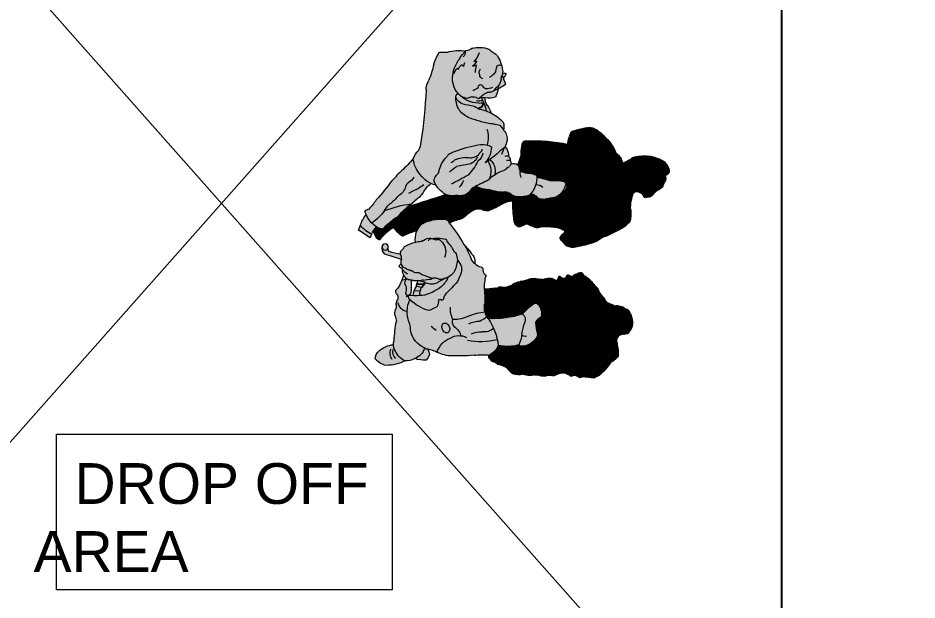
# Model space of a CAD drawing. Header units: inches. Extents: x 16106347 to 16308397, y -515360 to -420631.
# Drawn here: x 16152986 to 16156295, y -498131 to -495990 of the extents above; entities that cross this region are included whole.
import ezdxf

# ---------------------------------------------------------------- set-up
doc = ezdxf.new("R2010")
doc.units = ezdxf.units.IN
doc.header["$LTSCALE"] = 1000
doc.header["$MEASUREMENT"] = 0
doc.linetypes.add('DASHED2', pattern=[0.375, 0.25, -0.125])
doc.linetypes.add('HIDDEN', pattern=[0.375, 0.25, -0.125])
for name, color, linetype in [('00', 252, 'Continuous'), ('BONGDO', 8, 'Continuous'), ('DIEN HOA', 111, 'Continuous'), ('TEXT', 7, 'Continuous')]:
    doc.layers.add(name, color=color, linetype=linetype)
for name, color, linetype, lineweight in [('CHHAJJA', 251, 'Continuous', 25), ('dim', 251, 'Continuous', 9), ('ELE', 252, 'Continuous', 5), ('HIDDEN', 253, 'HIDDEN', 9)]:
    doc.layers.add(name, color=color, linetype=linetype, lineweight=lineweight)
doc.styles.add('ARIAL', font='ARIALN.TTF')

# ---------------------------------------------------------------- blocks, each defined once
blk = doc.blocks.new('n46')
at = {"layer": 'BONGDO'}
for points in [[(-269.9, 445.6, 0.039605), (-205.4, 380.4, 0.005555), (-195.5, 372.1, 0.006971), (-182.9, 362, -0.189516), (-207.5, 445, -0.123419), (-185.3, 452.4, -0.027264), (-180, 452.5, -0.113906), (-124, 445, -0.042832), (-9.5, 397.5, -0.111262), (8.3, 383.2, 0.087299), (15.5, 370.1, -0.147453), (46, 297.4, 0.119722), (50, 284.2, -0.082833), (62.1, 265.9, -0.256361), (62.2, 235.5, -0.022762), (54.5, 224.8, 0.054224), (81.7, 231.3, 0.138292), (139, 271.9, 0.162806), (182.4, 348.3, 0.106165), (158.8, 393.7, -0.081721), (152, 436.3, -0.030402), (150.3, 702.1, 0.132475), (140.1, 752.9, -0.035026), (123.1, 834.6, 0.085612), (99.3, 899.3, 0.046596), (60.1, 902.7, 0.10617), (-33.5, 918, -0.010091), (-29.7, 913.9, -0.08184), (-5.2, 875.6, -0.147558), (21.5, 789.8, -0.221614), (-13.8, 699.2, -0.294594), (-3.7, 677.4, -0.035502), (-9.6, 652.1, -0.107219), (-28.3, 614.5, -0.129602), (-84.6, 580.6, -0.015013), (-143.8, 567.6, -0.07159), (-208.7, 561.8, 0.049006), (-240.4, 558.2, 0.087034), (-261.6, 535, 0.243671), (-283.6, 483.9, 0.110874), (-274, 448.7, -0.138251)], [(-229.2, 823.7, -0.043492), (-228.2, 838.1, -0.033845), (-220.9, 861.4, -0.083028), (-190.7, 912.4, 0.031546), (-169.7, 923.2, -0.07669), (-148.8, 937.7, -0.1067), (-104.1, 942, -0.045765), (-64.4, 935.5, 0.124105), (-33.5, 918, -0.010091), (-29.7, 913.9, -0.08184), (-5.2, 875.6, -0.147558), (21.5, 789.8, -0.221614), (-13.8, 699.2, -0.035178), (-30.7, 685.9, -0.051547), (-62.9, 678.7, 0.117239), (-80.3, 688.1, 0.1513), (-104.8, 688.8, -0.099557), (-122.8, 682.3, 0.039119), (-129.1, 692.6, 0.108758), (-153.9, 714.8, 0.139339), (-171.8, 720.9, -0.177883), (-189.3, 726.2, -0.012232), (-192.3, 729.6, -0.050205), (-202.9, 745.1, 0.024502), (-213.3, 756.3, 0.004066), (-215.2, 758, -0.094487), (-224.6, 791.9, 0.097243), (-227.6, 810.7, 0.008154), (-228.2, 812.1, -0.034858)], [(-212.5, 280.2, -0.001376), (-212.1, 279.7, -0.002478), (-145.8, 239, -0.060977), (-128, 224.7, 0.096698), (-103.9, 194.4, 0.178802), (-55.8, 183.5, -0.102757), (-37, 180.1, 0.137011), (1.1, 182.7, 0.118611), (54.5, 224.8, 0.022762), (62.2, 235.5, 0.256361), (62.1, 265.9, 0.082833), (50, 284.2, -0.119722), (46, 297.4, 0.147453), (15.5, 370.1, -0.087299), (8.3, 383.2, 0.111262), (-9.5, 397.5, 0.042832), (-124, 445, 0.113906), (-180, 452.5, 0.027264), (-185.3, 452.4, 0.123419), (-207.5, 445, 0.189516), (-182.9, 362, -0.006971), (-195.5, 372.1, 0.241532)], [(-608.9, 279.4, 0.193594), (-579.8, 239, 0.02219), (-572.7, 232.7, -0.176297), (-601.6, 295, 0.105746)]]:
    blk.add_hatch(color=256, dxfattribs=at).paths.add_polyline_path(points)
h = blk.add_hatch(color=256, dxfattribs=at)
h.paths.add_polyline_path([(-261.6, 535, -0.101732), (-256.1, 575.4, -0.083694), (-190.8, 615.5, -0.003489), (-187.8, 616.6, -0.019706), (-164.5, 623.8, -0.034316), (-122.8, 631.8, -0.138739), (-96.9, 642.6, 0.026077), (-44.2, 647.7, 0.17962), (-3.7, 677.4, -0.035502), (-9.6, 652.1, -0.107219), (-28.3, 614.5, -0.129602), (-84.6, 580.6, -0.015013), (-143.8, 567.6, -0.07159), (-208.7, 561.8, 0.049006), (-240.4, 558.2, 0.087034)])
h.paths.add_polyline_path([(-96.9, 642.6, 0.026077), (-44.2, 647.7, 0.17962), (-3.7, 677.4, 0.294594), (-13.8, 699.2, -0.035178), (-30.7, 685.9, -0.158465), (-121.4, 659.2, -0.158612), (-147.4, 665.7, 0.278767), (-122.8, 631.8, -0.138739), (-96.9, 642.6)])
h.paths.add_polyline_path([(-204.4, 698.9, 0.12779), (-152.7, 690.2, 0.068816), (-132.5, 688.4, -0.007989), (-129.1, 692.6, 0.108758), (-153.9, 714.8, 0.139339), (-171.8, 720.9, -0.177883), (-189.3, 726.2, -0.012232), (-192.3, 729.6, -0.019721), (-213.6, 741.4, 0.085103), (-204.4, 698.9)])
h.paths.add_polyline_path([(-190.8, 615.5, -0.074232), (-166.1, 653.4, 0.123882), (-152.7, 690.2, 0.068816), (-132.5, 688.4, 0.021366), (-140.8, 676.7, 0.019096), (-147.4, 665.7, 0.064084), (-164.5, 623.8, 0.019706), (-187.8, 616.6, 0.003489)])
h.paths.add_polyline_path([(-121.4, 659.2, 0.158465), (-30.7, 685.9, -0.051547), (-62.9, 678.7, 0.117239), (-80.3, 688.1, 0.1513), (-104.8, 688.8, -0.099557), (-122.8, 682.3, 0.039119), (-129.1, 692.6, 0.007989), (-132.5, 688.4, 0.021366), (-140.8, 676.7, 0.019096), (-147.4, 665.7, 0.158612)])
h.paths.add_polyline_path([(-249.1, 766.7, 0.03539), (-213.6, 741.4, -0.028842), (-213.3, 756.3, 0.004066), (-215.2, 758, -0.094487), (-224.6, 791.9, 0.097243), (-227.6, 810.7, 0.016678), (-235.2, 797.7, 0.03787)])
h.paths.add_polyline_path([(-122.8, 631.8, -0.278767), (-147.4, 665.7, 0.064084), (-164.5, 623.8, -0.034316)])
h.paths.add_polyline_path([(-227.6, 810.7, 0.008154), (-228.2, 812.1, -0.034858), (-229.2, 823.7, 0.217959), (-246.9, 821.5, 0.116407), (-235.2, 797.7, -0.016678)])
h = blk.add_hatch(dxfattribs=at)
h.set_pattern_fill('ANSI31', color=256, scale=50, angle=-5e-15, style=0)
h.paths.add_polyline_path([(232.4, 48.9, 0.026954), (185.9, 104.2, -0.015708), (1.1, 182.7, -0.137011), (-37, 180.1, 0.102757), (-55.8, 183.5, -0.178802), (-103.9, 194.4, -0.096698), (-128, 224.7, 0.059581), (-145.4, 238.7, 0.000017), (-145.8, 239, -0.120658), (-217.5, 227.2, 0.001139), (-251.2, 222.1, -0.142941), (-281.3, 221.3, 0.064014), (-309.1, 224.1, 0.102185), (-342.8, 207.3, -0.062324), (-363.8, 204.2, -0.089771), (-423.2, 218.5, -0.020861), (-429.6, 226.8, 0.112141), (-474.4, 205.7, -0.176988), (-495.5, 205.1, 0.014549), (-519.4, 211.3, 0.048637), (-550.6, 219, -0.083611), (-579.8, 239, -0.193594), (-608.9, 279.4, -0.187187), (-592.1, 304, -0.108128), (-522, 301.4, -0.04641), (-452, 313.2, -0.016444), (-450.8, 321.4, -0.082648), (-422.2, 329.1, 0.067141), (-404.8, 327.5, 0.12667), (-362.6, 338.4, -0.018241), (-361, 342.9, -0.11608), (-349.5, 366.7, -0.050207), (-363.6, 424.9, 0.048206), (-363.1, 473.6, 0.462167), (-380.9, 491.2, 0.018384), (-485.3, 498.3, 0.016972), (-593.6, 493.3, 0.090814), (-608.6, 560.3, 0.06684), (-622.6, 564.9, -0.007911), (-678.2, 584.9, 0.211151), (-719.5, 584.4, 0.049948), (-770.3, 554.2, 0.024817), (-809.3, 519.1, 0.028696), (-839.1, 472.3, 0.028214), (-863.9, 452.8, 0.042309), (-877.1, 425, -0.209517), (-884.3, 424.5, -0.069812), (-929.3, 457.2, 0.156539), (-937.5, 460.8, 0.216315), (-1092.8, 448.5, 0.104673), (-1116.3, 408.9, 0.420565), (-1104.6, 387.7, -0.199163), (-1101.5, 372.9, 0.208269), (-1100, 350.9, -0.060326), (-1091.8, 329.4, 0.235376), (-1077.6, 313.5, -0.096578), (-1054, 291.6, 0.144432), (-1035.1, 269.6, 0.032453), (-1011.1, 263, 0.236013), (-1003.5, 268, -0.281447), (-962.5, 290.6, -0.115363), (-948.2, 281.4, -0.124626), (-940.6, 193, 0.086583), (-941.2, 132.2, 0.094067), (-890.1, 86.9, 0.062938), (-811, 41, 0.038526), (-771.4, 11.7, 0.027309), (-683, -19.9, 0.178142), (-637.7, -19.3, 0.128663), (-600.9, 16.3, 0.36301), (-610.1, 35.2, -0.141539), (-622.7, 56.4, -0.078688), (-586.6, 69.6, -0.045731), (-505.7, 69.1, -0.101749), (-482.3, 60.5, 0.181335), (-465.5, 60.5, 0.023371), (-423.1, 73.7, -0.262695), (-408.1, 66.7, 0.082158), (-385.2, 54.3, 0.256996), (-359.6, 81.7, 0.035488), (-342.8, 184.1, -0.165781), (-285.4, 160.3, 0.020291), (-227.1, 123.2, 0.19775), (-193.6, 125, -0.224624), (-151.2, 121.4, -0.088029), (-109.7, 85, 0.139644), (-68.2, 59.6, -0.124452), (-30.2, 40.2, -0.335953), (-6.9, 57.1, -0.154796), (109.5, 20.8, -0.086785), (127.7, -10.1, -0.042923), (201.2, -46.9, 0.052487), (249.7, -7.7, -0.088548), (315.9, -77.7, 0.240146), (346.8, -31.3, 0.035961), (335.7, -14.3, -0.019589), (325.9, -18.9, -0.116423), (300.9, -21.5, 0.102053), (275.2, 10, 0.052648)])
h = blk.add_hatch(color=256, dxfattribs=at)
h.paths.add_polyline_path([(-308.3, 354.6, -0.099859), (-299.1, 347.7, -0.127904), (-292.8, 338.6, 0.108405), (-281.4, 332.3, -0.059322), (-239, 307.7, -0.001218), (-238.5, 307.3, -0.279856), (-205.4, 380.4, -0.039605), (-269.9, 445.6, 0.138251), (-274, 448.7, 0.429674), (-286.5, 442.7, 0.108538), (-300, 406.1, 0.00623), (-300.2, 403.8, 0.327334), (-308.4, 386.7, 0.010451), (-308.3, 386.1, 0.113914), (-314.9, 369.4, 0.04506)])
h.paths.add_polyline_path([(-238.5, 307.3, -0.080006), (-212.5, 280.2, -0.241532), (-195.5, 372.1, -0.005555), (-205.4, 380.4, 0.279856)])
h = blk.add_hatch(color=256, dxfattribs=at)
h.paths.add_polyline_path([(-429.6, 226.8, 0.020861), (-423.2, 218.5, 0.089771), (-363.8, 204.2, 0.062324), (-342.8, 207.3, -0.102185), (-309.1, 224.1, -0.064014), (-281.3, 221.3, 0.142941), (-251.2, 222.1, -0.001139), (-217.5, 227.2, 0.120658), (-145.8, 239, 0.002478), (-212.1, 279.7, 0.001376), (-212.5, 280.2, 0.080006), (-238.5, 307.3, 0.001218), (-239, 307.7, 0.059322), (-281.4, 332.3, -0.108405), (-292.8, 338.6, 0.127904), (-299.1, 347.7, 0.099859), (-308.3, 354.6, -0.04506), (-314.9, 369.4, 0.232825), (-349.5, 366.7, 0.11608), (-361, 342.9, 0.018241), (-362.6, 338.4, -0.12667), (-404.8, 327.5, -0.067141), (-422.2, 329.1, 0.082648), (-450.8, 321.4, 0.016444), (-452, 313.2, 0.183012)])
h.paths.add_polyline_path([(-572.7, 232.7, 0.061307), (-550.6, 219, -0.048637), (-519.4, 211.3, -0.015859), (-493.4, 204.5, 0.158494), (-474.4, 205.7, -0.112141), (-429.6, 226.8, -0.183012), (-452, 313.2, 0.04641), (-522, 301.4, 0.108128), (-592.1, 304, 0.07986), (-601.6, 295, 0.176297)])
h = blk.add_hatch(color=256, dxfattribs=at)
h.paths.add_polyline_path([(116, 181.1, 0.072438), (153.5, 136.4, -0.009363), (171.6, 118.9, -0.059816), (302.8, 71.9, 0.073842), (361.4, 2.8, 0.092265), (393.7, 42.2, 0.036512), (402.2, 60.7, -0.071706), (383.1, 72.5, -0.040888), (349.5, 122.6, -0.026836), (280.5, 225.9, -0.08735), (257.4, 257.4, -0.02756), (233.7, 283.8, -0.034376), (182.4, 348.3, -0.162806), (139, 271.9, -0.138292), (81.7, 231.3, -0.077646)])
h.paths.add_polyline_path([(232.4, 48.9, -0.052648), (275.2, 10, -0.102053), (300.9, -21.5, 0.116423), (325.9, -18.9, 0.019589), (335.7, -14.3, 0.055466), (361.4, 2.8, -0.073842), (302.8, 71.9, 0.059816), (171.6, 118.9, -0.00766), (185.9, 104.2, -0.026954), (232.4, 48.9)])
h.paths.add_polyline_path([(335.7, -14.3, -0.035961), (346.8, -31.3, -0.043768), (356.8, -53.8, 0.119077), (418, -13.6, 0.120217), (393.7, 42.2, -0.092265), (361.4, 2.8, -0.055466)])
h.paths.add_polyline_path([(362, -72.9), (425.2, -38.7), (418, -13.6, -0.119077), (356.8, -53.8)])
h = blk.add_hatch(color=256, dxfattribs=at)
h.paths.add_polyline_path([(-239.5, -279.1, 0.063205), (-241.7, -208.8, -0.137949), (-232.9, -201.2, 0.15463), (-224.1, -176.2, -0.2), (-212.8, -168.6, 0.112807), (-179.4, -154.2, 0.092794), (-158.9, -132.3, -0.047199), (-115, -60.8, -0.039756), (-30.2, 40.2, -0.318947), (-6.9, 57.1, -0.154796), (109.5, 20.8, -0.086785), (127.7, -10.1, -0.156196), (130.8, -73.3, 0.078244), (102.9, -65.6, -0.142447), (98.5, -64.5, 0.108048), (63.7, -45.5, 0.030355), (50.2, -46.6, 0.081377), (-20.8, -42.7, 0.075853), (-28.2, -53.8, -0.062869), (-30.7, -57.9, 0.005136), (-55.8, -81.3, -0.012317), (-71.3, -103.7, 0.038931), (-79.2, -112.1, 0.037921), (-89.5, -143.5, 0.090785), (-113, -176.1, 0.067752), (-114.3, -204.4, 0.027591), (-99.8, -250.9, 0.019375), (-74.4, -286.5, -0.049928), (-43.6, -327, -0.094891), (-38.2, -343.3, 0.062261), (-32.2, -355.3, -0.240807), (-18.3, -349.9, -0.318884), (-12.8, -354.7, 0.044417), (-10.4, -384.9, 0.312367), (-6.8, -389.7, 0.060978), (31.8, -412.7, 0.100242), (133.1, -367.2, -0.195894), (127.1, -478.4, 0.089083), (115.8, -518.5, -0.247664), (34.9, -604.5, -0.011805), (29.3, -606.3, 0.019319), (18.6, -606.6, 0.059187), (-13.4, -612.6, -0.020043), (-30.3, -619.3, 0.229602), (-89.9, -541.1, 0.160076), (-142.4, -524.3, -0.194582), (-103.7, -480.9, 0.243416), (-94.9, -445.8, -0.126264), (-173.9, -420.7, 0.08009), (-253.7, -392.5, 0.097991), (-247.9, -355.5, -0.045679)])
h.paths.add_polyline_path([(-83.3, -502.2, 0.106238), (-80.1, -510.2, 0.128137), (-74.8, -515.1, 0.128137), (-67.7, -516.7, 0.106238), (-59.3, -514.6, 0.085177), (-52, -509.3, 0.074581), (-46, -501, 0.074581), (-42.7, -491.3, 0.085177), (-42.6, -482.3, 0.106238), (-45.7, -474.2, 0.128137), (-51.1, -469.4, 0.128137), (-58.1, -467.8, 0.106238), (-66.5, -469.8, 0.085177), (-73.8, -475.1, 0.074581), (-79.9, -483.4, 0.074581), (-83.2, -493.1, 0.085177)], flags=16)
h.paths.add_polyline_path([(-304.9, -471.4, 0.0489), (-328.9, -527.1, 0.023745), (-336.5, -555.6, 0.210463), (-293.6, -609.2, -0.05025), (-219.1, -616.4, 0.037231), (-87.4, -631.4, 0.064292), (-30.3, -619.3, 0.229602), (-89.9, -541.1, 0.160076), (-142.4, -524.3, -0.194582), (-103.7, -480.9, 0.243416), (-94.9, -445.8, -0.126264), (-173.9, -420.7, 0.08009), (-253.7, -392.5, -0.064922), (-265.2, -414.7, -0.032578), (-273, -424.5, 0.045749)])
h = blk.add_hatch(color=256, dxfattribs=at)
h.paths.add_polyline_path([(-114.3, -204.4, 0.027591), (-99.8, -250.9, 0.019375), (-74.4, -286.5, -0.049928), (-43.6, -327, -0.094891), (-38.2, -343.3, 0.062261), (-32.2, -355.3, -0.240807), (-18.3, -349.9, -0.318884), (-12.8, -354.7, 0.044417), (-10.4, -384.9, 0.312367), (-6.8, -389.7, 0.060978), (31.8, -412.7, 0.100242), (133.1, -367.2, 0.07125), (141.7, -345.7, -0.012004), (117.5, -344.6, -0.015899), (85.5, -341.3, -0.001776), (81.9, -340.8, -0.128885), (5.9, -306.4, -0.124993), (-39.4, -260, -0.062261), (-50.9, -234, -0.123941), (-76.4, -208, -0.104508), (-89.5, -143.5, 0.090785), (-113, -176.1, 0.067752)])
h.paths.add_polyline_path([(-89.5, -143.5, 0.104508), (-76.4, -208, 0.123941), (-50.9, -234, 0.169861), (-36.4, -241.2, -0.006775), (-35.6, -241.4, -0.088974), (-26.5, -246, 0.124766), (-20.3, -247.7, -0.089925), (-5.3, -249, -0.063143), (0.2, -245.2, -0.083659), (22.5, -244.9, 0.019466), (27, -248, -0.018223), (83, -233.3, -0.055659), (101.1, -224.1, -0.132271), (110.4, -225.8, 0.07395), (118.6, -227.5, 0.060748), (135.7, -219.9, -0.159489), (143.9, -217.5, 0.121454), (171.3, -209.3, 0.136393), (184, -202.1, 0.051465), (187.6, -197.8, 0.228562), (194.2, -172.4, -0.016339), (194.4, -167.8, -0.054211), (197.3, -152.5, -0.028954), (200.7, -141.6, 0.002101), (200.7, -141.4, 0.220411), (197.6, -119.7, -0.067789), (188.4, -109.8, 0.109748), (182.2, -97.4, 0.060442), (155.5, -83.1, 0.06549), (130.8, -73.3, 0.078244), (102.9, -65.6, -0.142447), (98.5, -64.5, 0.108048), (63.7, -45.5, 0.030355), (50.2, -46.6, 0.081377), (-20.8, -42.7, 0.075853), (-28.2, -53.8, -0.062869), (-30.7, -57.9, 0.005136), (-55.8, -81.3, -0.012317), (-71.3, -103.7, 0.038931), (-79.2, -112.1, 0.037921)])
h.paths.add_polyline_path([(-83.3, -502.2, 0.106238), (-80.1, -510.2, 0.128137), (-74.8, -515.1, 0.128137), (-67.7, -516.7, 0.106238), (-59.3, -514.6, 0.085177), (-52, -509.3, 0.074581), (-46, -501, 0.074581), (-42.7, -491.3, 0.085177), (-42.6, -482.3, 0.106238), (-45.7, -474.2, 0.128137), (-51.1, -469.4, 0.128137), (-58.1, -467.8, 0.106238), (-66.5, -469.8, 0.085177), (-73.8, -475.1, 0.074581), (-79.9, -483.4, 0.074581), (-83.2, -493.1, 0.085177)])
h = blk.add_hatch(color=256, dxfattribs=at)
h.paths.add_polyline_path([(194.4, -167.8, -0.054211), (197.3, -152.5, -0.028954), (200.7, -141.6, 0.002101), (200.7, -141.4, 0.031008), (260.6, -132.6, 0.171706), (266.6, -114, 0.939547), (298.2, -112.1, -0.244298), (281.5, -147.7)])
h.paths.add_polyline_path([(266.6, -114, 0.016933), (266.5, -112.1, -1), (298.2, -112.1, -0.939547)])
h = blk.add_hatch(dxfattribs=at)
h.set_pattern_fill('ANSI31', color=256, scale=50, angle=-5e-15, style=0)
h.paths.add_polyline_path([(-520.1, -329.2, -0.340008), (-495, -327.9, -0.059353), (-444.8, -385.6, 0.091528), (-273, -424.5, 0.197589), (-247.9, -355.5, -0.045679), (-239.5, -279.1, -0.08056), (-274.7, -273.4, 0.105112), (-305.1, -267.7, 0.2), (-316.5, -260.1, -0.132762), (-348.9, -260.1, -0.088026), (-382.2, -242, 0.156768), (-417.4, -223.9, -0.046709), (-468.7, -205.8, 0.168057), (-485.9, -202, -0.075657), (-531.5, -202, 0.082041), (-563.9, -192.5, 0.264962), (-587.6, -199.2, -0.225654), (-604.8, -200.1, -0.047676), (-610.4, -181, 0.300134), (-615, -177.4, -0.106629), (-628.5, -187.3, -0.170559), (-642.7, -186.9, -0.05504), (-655.4, -166.5, -0.041884), (-672.7, -174.7, -0.119946), (-680.9, -173.7, 0.090329), (-689.5, -161.6, -0.10232), (-699, -159.6, 0.147918), (-722.8, -148.4, -0.0204), (-739.6, -165.2, 0.054592), (-766.3, -181, 0.038229), (-814.7, -225.8, -0.117972), (-831.1, -250.6, 0.077207), (-852.1, -273.4, -0.167395), (-875.8, -293.4, 0.145663), (-889.6, -295.4, -0.031912), (-906.4, -303.4, -0.395417), (-913.6, -301, 0.207539), (-918.4, -298.8, -0.057388), (-951.3, -304.1, 0.108098), (-959, -312.7, -0.086001), (-972.5, -314.2, 0.103888), (-991.8, -338.8, 0.045928), (-1004.4, -383.7, 0.129499), (-989.9, -428, 0.237137), (-957.1, -437.7, -0.125136), (-945, -444.9, -0.150366), (-932.5, -463.7, -0.114462), (-934.4, -486.9, 0.011837), (-943.6, -522.1, 0.067573), (-945.5, -542.4, 0.111185), (-943.6, -559.2, 0.058213), (-934.7, -568.8, -0.017257), (-915.6, -584.8, 0.071685), (-861.6, -656.7, -0.052019), (-836.8, -673.9, 0.015909), (-780.6, -673, -0.155518), (-763.6, -676.7, -0.040197), (-738.9, -667.2, -0.186476), (-719.8, -676.7, -0.08013), (-691.3, -661.5, -0.185384), (-659.9, -666.9, 0.011337), (-633.3, -680.5, 0.108883), (-620.6, -680.9, -0.213127), (-586.7, -687.2, 0.094396), (-566.7, -687.2, -0.148458), (-531.3, -686, 0.080958), (-508.5, -691.6, -0.082186), (-474.8, -688.3, 0.102375), (-444, -691.9, -0.101044), (-423.2, -689.6, 0.067842), (-391.1, -663.8, -0.156506), (-369.2, -654.6, 0.018254), (-344.8, -650.9, -0.032339), (-330.3, -641.3, -0.058337), (-318.3, -638.4, 0.304962), (-293.6, -609.2, -0.210463), (-336.5, -555.6, -0.12736), (-439.8, -543.1), (-445.3, -549, -0.346695), (-531.8, -480.8, 0.046213), (-515.1, -422, 0.150638), (-541.4, -388.1, -0.198663)])
h = blk.add_hatch(color=256, dxfattribs=at)
edge = h.paths.add_edge_path()
edge.add_ellipse((152.5, 159.6), major_axis=(-505.4, 0), ratio=1, start_angle=86.0303, end_angle=88.7812, ccw=False)
edge.add_ellipse((9.2, -345.1), major_axis=(108.2, 0), ratio=1, start_angle=0.2628, end_angle=12.5341)
edge.add_ellipse((9.2, -345.1), major_axis=(108.2, 0), ratio=1, start_angle=12.5341, end_angle=27.2183)
edge.add_ellipse((62.2, -290.6), major_axis=(43.6, 0), ratio=1, start_angle=353.4174, end_angle=364.6841)
edge.add_ellipse((62.2, -290.6), major_axis=(43.6, 0), ratio=1, start_angle=4.6841, end_angle=32.74)
edge.add_ellipse((98.9, -238.9), major_axis=(28.1, 0), ratio=1, start_angle=269.8798, end_angle=280.8956)
edge.add_ellipse((104.2, -363.4), major_axis=(-96.9, 0), ratio=1, start_angle=259.2183, end_angle=270, ccw=False)
edge.add_ellipse((124.6, -248.3), major_axis=(20, 0), ratio=1, start_angle=263.658, end_angle=282.3693)
edge.add_ellipse((144.8, -303.2), major_axis=(-38.8, 0), ratio=1, start_angle=283.1118, end_angle=294.2807, ccw=False)
edge.add_ellipse((426.8, -319.8), major_axis=(295.8, 0), ratio=1, start_angle=169.4132, end_angle=183.2633)
edge.add_ellipse((52.3, -444.1), major_axis=(-133.5, 0), ratio=1, start_angle=227.7329, end_angle=233.6182, ccw=False)
h.paths.add_polyline_path([(133.1, -367.2, 0.07125), (141.7, -345.7, -0.012004), (117.5, -344.6, 0.053595), (114.9, -321.6, 0.06416), (105.5, -295.6, 0.0492), (105.6, -287, 0.123032), (98.8, -267, 0.048102), (104.2, -266.5, -0.047079), (122.3, -268.2, 0.081826), (128.8, -267.9, -0.048772), (136, -265.4, 0.060506), (131.4, -336.6, -0.032146), (144.6, -347.7, 0.325107), (156.2, -330, -0.091426), (158, -302.8, -0.10247), (164, -292, 0.251077), (158.7, -261.9, -0.019961), (182.4, -271.4, 0.05675), (200.4, -316.3, -0.486312), (202.9, -342.8, 0.28373), (195.5, -374.2, -0.135972), (199.2, -398.9, 0.117968), (200.4, -422.9, -0.12046), (199.8, -454.3, 0.042629), (190.5, -480.8, -0.034443), (192.6, -580.5, -0.08042), (193.6, -601.8, -0.094939), (186.2, -625.7, -0.178886), (130.7, -677.4, -0.193276), (80.2, -661.4, -0.227562), (34.9, -604.5, 0.247664), (115.8, -518.5, -0.089083), (127.1, -478.4, 0.195894)])
h.paths.add_polyline_path([(220.7, -709.5, 0.196743), (279.3, -681.7, 0.264263), (265.5, -642, 0.170885), (193.6, -601.8, -0.094939), (186.2, -625.7, -0.178886), (130.7, -677.4, -0.013144), (127, -677.6, 0.12224)])
h.paths.add_polyline_path([(-50.9, -234, 0.169861), (-36.4, -241.2, -0.006775), (-35.6, -241.4, 0.041684), (-10.4, -258.8, -0.080357), (4.7, -269.6, 0.067108), (27.6, -277.5, 0.080575), (57.8, -274.4, -0.036649), (66.6, -270.2, 0.087099), (67.7, -281.5, 0.176878), (80.7, -299.8, -0.014901), (83.4, -316.9, -0.021121), (85.5, -341.3, -0.001776), (81.9, -340.8, -0.128885), (5.9, -306.4, -0.124993), (-39.4, -260, -0.062261)])
h.paths.add_polyline_path([(27, -248, -0.018223), (83, -233.3, -0.055659), (101.1, -224.1, -0.132271), (110.4, -225.8, 0.07395), (118.6, -227.5, 0.060748), (135.7, -219.9, -0.159489), (143.9, -217.5, 0.121454), (171.3, -209.3, 0.136393), (184, -202.1, -0.187169), (186.2, -211.9, -0.102531), (184.3, -217.2, -0.132944), (176.6, -243, -0.058602), (169.1, -252.4, -0.128226), (158.7, -261.9, -0.081808), (150.1, -264.8, 0.09131), (136, -265.4, 0.048772), (128.8, -267.9, -0.081826), (122.3, -268.2, 0.047079), (104.2, -266.5, -0.095293), (93.6, -266.5, -0.008874), (89.2, -265.5, -0.030848), (74.1, -260.7, 0.008335), (34.8, -252.1, -0.030913), (27, -248)])
h.paths.add_polyline_path([(-10.4, -258.8, -0.080357), (4.7, -269.6, 0.067108), (27.6, -277.5, 0.080575), (57.8, -274.4, -0.036649), (66.6, -270.2, -0.087), (89.2, -265.5, -0.030848), (74.1, -260.7, 0.008335), (34.8, -252.1, -0.030913), (27, -248, -0.019466), (22.5, -244.9, 0.083659), (0.2, -245.2, 0.063143), (-5.3, -249, 0.089925), (-20.3, -247.7, -0.124766), (-26.5, -246, 0.088974), (-35.6, -241.4, 0.041684), (-10.4, -258.8)])
h.paths.add_polyline_path([(7.5, -634.3, 0.116725), (21, -663.9, 0.098279), (80.2, -661.4, -0.227562), (34.9, -604.5, -0.011805), (29.3, -606.3, 0.019319), (18.6, -606.6, 0.057977)])
h.paths.add_polyline_path([(131.4, -336.6, -0.032146), (144.6, -347.7, 0.325107), (156.2, -330, -0.091426), (158, -302.8, -0.10247), (164, -292, 0.251077), (158.7, -261.9, -0.081808), (150.1, -264.8, 0.09131), (136, -265.4, 0.060506)])
h.paths.add_polyline_path([(186.2, -211.9, 0.167011), (202.1, -203.2, 0.170867), (193.6, -186.7, -0.105359), (187.6, -197.8, -0.051465), (184, -202.1, -0.187169)])
h = blk.add_hatch(color=256, dxfattribs=at)
h.paths.add_polyline_path([(85.5, -341.3, 0.015899), (117.5, -344.6, 0.053595), (114.9, -321.6), (83.4, -316.9, -0.021121)])
h.paths.add_polyline_path([(80.7, -299.8, -0.014901), (83.4, -316.9), (114.9, -321.6, 0.06416), (105.5, -295.6)])
h.paths.add_polyline_path([(67.7, -281.5), (105.6, -287, 0.123032), (98.8, -267, -0.046975), (93.6, -266.5, -0.008874), (89.2, -265.5, 0.087), (66.6, -270.2, 0.087099)])
h.paths.add_polyline_path([(80.7, -299.8), (105.5, -295.6, 0.0492), (105.6, -287), (67.7, -281.5, 0.176878)])
h = blk.add_hatch(color=256, dxfattribs=at)
h.paths.add_polyline_path([(-459.9, -427, -0.048604), (-451.1, -485.9, 0.107065), (-439.8, -543.1, 0.12736), (-336.5, -555.6, -0.023745), (-328.9, -527.1, -0.0489), (-304.9, -471.4, -0.045749), (-273, -424.5, -0.091528), (-444.8, -385.6, 0.335058)])
h.paths.add_polyline_path([(-541.4, -388.1, -0.150638), (-515.1, -422, -0.046213), (-531.8, -480.8, 0.346695), (-445.3, -549), (-439.8, -543.1, -0.097935), (-451.1, -490.9, -0.009034), (-451.1, -485.9, 0.048604), (-459.9, -427, -0.335058), (-444.8, -385.6, 0.059353), (-495, -327.9, 0.340008), (-520.1, -329.2, 0.198663)])
blk.add_line((67.7, -281.5), (105.6, -287), dxfattribs=at)
for centre, radius, start, end in [((-107.1, 669), 40.4, 184.7313, 247.0382), ((-436.4, 143.9), 529, 129.1447, 134.8312), ((-593.9, 315.6), 296.7, 115.2783, 126.4852), ((-698.3, 537.9), 51.1, 66.8009, 115.833), ((-18.6, 2331.3), 1866.8, 249.3119, 251.125), ((-632.6, 510.7), 55.2, 64.1843, 79.4801), ((-784, 485.8), 190.6, 2.2805, 23.0365), ((-416.7, 236.8), 483.6, 144.2807, 150.8555), ((-1001.6, 283.5), 188.5, 70.1018, 118.9254), ((-939, 446.2), 14.6, 48.5788, 84.1661), ((-790.3, 601.1), 200.1, 225.9881, 241.9619), ((-678.8, 242.3), 280.3, 124.876, 131.3406), ((-466.1, -1098.2), 1596.6, 90.6913, 94.5806), ((-529.7, -924.2), 1423.2, 84.0018, 88.2147), ((-379.5, 474.8), 16.4, 355.7273, 94.9465), ((-615.2, 451.5), 253.1, 353.966, 5.0055), ((-1011, 373.4), 111.1, 137.4268, 160.6413), ((-881.3, 433), 9.04, 250.2288, 297.562), ((-706.6, 361.2), 182, 149.809, 159.4998), ((-67.2, 465.6), 299.2, 187.8104, 199.3074), ((-1100, 404), 17, 158.7316, 254.4783), ((-1120.9, 376.6), 19.7, 349.1627, 34.2181), ((-1075.5, 363.6), 27.6, 160.4618, 207.5208), ((-1184.5, 306.4), 95.5, 13.9517, 27.7606), ((-1068.7, 335.7), 23.9, 195.1553, 248.1352), ((-1121.9, 241.9), 84.2, 36.1912, 58.2569), ((-1007.3, 312.7), 51.2, 204.2763, 237.1504), ((-964.5, 245.8), 44.8, 87.4654, 150.1519), ((-975, 255.4), 37.4, 44.1057, 70.4285), ((-1119, 222.3), 180.7, 350.676, 19.0917), ((-971.9, 451.2), 192.2, 250.8226, 258.2576), ((-1012.2, 273.1), 10.2, 276.7093, 330.6662), ((-766.6, 161), 176.9, 169.5625, 189.3565), ((-1071.8, 250.9), 732.1, 346.6331, 354.7628), ((-349, 88), 96.3, 48.6169, 86.2686), ((200.5, 859.5), 851.4, 235.204, 239.8536), ((-796.3, 244), 183.1, 217.6589, 239.1543), ((-212.5, 164.8), 44.1, 250.641, 295.3846), ((-176.1, 78.4), 49.7, 59.9167, 110.5561), ((-233, -13.7), 157.9, 38.6921, 58.815), ((-668.9, 377.2), 365, 232.6962, 247.1015), ((-563, -51.1), 123, 101.0575, 119.0545), ((-579.7, 67.7), 44.5, 194.6235, 226.8478), ((-549.3, -372), 443.2, 84.3569, 94.8304), ((-514.8, 7.9), 61.9, 58.266, 81.5051), ((-473.9, 82.9), 23.9, 249.4439, 290.5561), ((-585.9, 520.2), 475.2, 284.6764, 290.0317), ((-421.9, 56.9), 16.9, 35.3613, 94.2364), ((-359.3, 129.9), 79.9, 232.3057, 251.0927), ((-397.2, 91.3), 38.9, 288.0835, 345.7349), ((-44.3, 145.2), 88.8, 222.6116, 254.41), ((-87.6, -25.2), 87, 48.7163, 77.0926), ((-601.5, 282.9), 320, 229.1184, 237.9435), ((-438.5, 804.3), 859.7, 247.2177, 253.4749), ((-687.3, 68.7), 101, 299.4273, 328.7536), ((-616.9, 20.3), 16.4, 345.9637, 65.7693), ((-661.1, 42), 65.6, 250.5235, 290.9269), ((-49.9, -456), 480, 58.4487, 68.2799), ((39.1, 202.9), 297.9, 302.9819, 314.9999), ((86.7, -228.1), 274.1, 33.2615, 53.5024), ((285.8, -24.1), 61.5, 299.3395, 355.6013), ((-497.9, -519.8), 432.3, 128.3827, 137.1399), ((-680.7, -295), 142.5, 114.3898, 126.8891), ((-937, 49.2), 291.4, 312.6499, 317.3246), ((-729.4, -193.2), 45.3, 47.904, 81.5603), ((-689.5, -137.5), 24.1, 246.6314, 270), ((-718.7, -191.2), 41.6, 24.7849, 45.4308), ((-674.8, -157.3), 17.5, 249.4808, 276.8397), ((-713.3, -67.5), 114.7, 290.7365, 299.5289), ((-656.5, -171.2), 3.21, 33.7019, 120.3201), ((-556.4, -119.2), 109.7, 207.2644, 218.12), ((-644.6, -151), 39.7, 294.0083, 318.3538), ((-615.4, -182.7), 5.33, 18.4426, 85.2678), ((-507.4, -161.2), 104.8, 190.8678, 201.786), ((-874.6, -203.9), 63.8, 313.0203, 339.933), ((-635.1, -166.9), 21.4, 249.31, 288.0268), ((-597.2, -181.7), 20, 247.748, 298.6121), ((-569.9, -216.7), 24.9, 75.9628, 135.3237), ((-576.5, -295.2), 103.4, 64.2292, 82.9897), ((-508.7, -52), 151.7, 261.3469, 278.6531), ((-482.8, -228.7), 26.8, 58.3908, 96.55), ((-346.5, 59.4), 292.1, 245.2657, 255.9628), ((-427.9, -287.7), 64.6, 44.9981, 80.6366), ((-893, -248.9), 47.7, 291.0264, 329.0379), ((-768.1, -329.3), 100.9, 128.6617, 146.3213), ((-314.6, -157.2), 108.4, 231.4416, 251.5639), ((-332.7, -200.2), 62, 254.875, 285.125), ((-320, -277.6), 17.8, 33.6883, 78.928), ((-303.3, -342.1), 74.5, 67.3788, 91.3805), ((-239.5, -167.7), 111.4, 251.5767, 270), ((99.3, -272.7), 32.8, 175.5044, 235.5382), ((-923.6, -372.4), 76, 130.0329, 153.7572), ((-969.9, -274.5), 39.8, 266.2853, 285.9468), ((-935.3, -326), 27.2, 126.03, 150.7084), ((-957.8, -158.5), 145.7, 272.5361, 284.2513), ((-918.5, -305.4), 6.64, 29.7425, 120.7677), ((-908.7, -298.3), 5.56, 223.4884, 288.4366), ((-960.4, -168), 145.8, 291.5027, 299.0569), ((-879.3, -317.4), 24.3, 81.8141, 114.9645), ((-754.4, -429.3), 254.1, 159.1228, 169.6412), ((-912.9, -378.4), 91.6, 183.3016, 212.8162), ((-963.9, -400.2), 38.1, 226.9279, 280.2901), ((-965.3, -465), 28.5, 44.7684, 73.2993), ((-969.3, -474.7), 38.4, 16.585, 50.7901), ((-195.4, -698), 768.6, 164.056, 166.7688), ((-983.4, -471.1), 51.4, 342.1772, 8.2964), ((-907.1, -546.5), 38.7, 173.8304, 199.208), ((-869.9, -539.3), 75.6, 166.8287, 182.2917), ((-898.4, -526.1), 56.1, 216.2512, 233.7433), ((-1157.4, -853.6), 361.5, 48.0289, 51.3375), ((-639, -433.3), 315.4, 208.7143, 225.1153), ((-311.8, -690.7), 52.7, 97.0801, 110.4349), ((-327.6, -605.4), 34.3, 285.7104, 353.5492), ((-931.3, -783.8), 145, 49.3475, 61.2586), ((-821.6, 209.9), 883.9, 269.0122, 272.836), ((-777.9, -701.6), 28.7, 60.1352, 90), ((-692.2, -825.5), 165.1, 106.4351, 115.6425), ((-741.7, -696.6), 29.5, 42.3075, 84.5593), ((-658.4, -757.6), 101.5, 108.9115, 127.2367), ((-682.6, -705.1), 44.4, 63.499, 101.3107), ((-345.4, -86.5), 660.1, 241.2586, 244.1391), ((-626.2, -652), 29.4, 255.9628, 284.0372), ((-610.7, -722), 42.3, 55.4205, 101.3107), ((-547, -744.9), 61, 75.076, 108.8533), ((-501.8, -559), 152.4, 301.0445, 316.5689), ((-365.9, -693.4), 38.9, 97.9711, 130.4891), ((-408.1, -318.8), 338.1, 276.2642, 280.7992), ((-263.5, -758.5), 134.9, 119.687, 127.0959), ((-576.7, -634.7), 53.4, 259.215, 280.785), ((-502.7, -618.8), 73, 246.9009, 265.4148), ((-481.6, -791.8), 103.8, 86.2032, 104.9967), ((-450.6, -615.8), 76.4, 251.5632, 274.9442), ((-427.9, -741.8), 52.4, 84.8012, 107.8805)]:
    blk.add_arc(centre, radius, start, end, dxfattribs=at)
at = {"layer": 'ELE', "color": 7}
for p, q in [((362, -72.9), (425.2, -38.7)), ((425.2, -38.7), (418, -13.6)), ((356.8, -53.8), (362, -72.9)), ((194.4, -167.8), (281.5, -147.7)), ((80.7, -299.8), (105.5, -295.6)), ((83.4, -316.9), (114.9, -321.6)), ((-445.3, -549), (-439.8, -543.1))]:
    blk.add_line(p, q, dxfattribs=at)
blk.add_circle((282.4, -112.1), 15.9, dxfattribs=at)
for centre, radius, start, end in [((-265.9, 1083.5), 186.9, 293.7339, 300.9613), ((-112.5, 862.7), 83.3, 115.8188, 133.3606), ((-116.4, 836.2), 106.5, 83.3462, 107.7078), ((-119.6, 722.4), 220.1, 75.4669, 85.9483), ((17.2, 944.6), 122.2, 194.2386, 218.166), ((-14.2, 988), 72.6, 226.3077, 254.6058), ((-22.4, 692.4), 225.9, 68.585, 92.8265), ((-133.5, 820.6), 139.6, 23.2006, 44.2279), ((5, 908.8), 35.1, 171.6806, 218.129), ((-53.1, 796.3), 180, 139.8413, 166.58), ((-82.5, 885.5), 16.8, 233.4219, 282.8031), ((-28, 893.5), 68, 198.4366, 226.8903), ((-134.2, 788.5), 155.6, 0.4856, 34.061), ((61.5, 691.4), 211.3, 79.6941, 90.3654), ((-76.3, 797.9), 202.8, 10.4364, 30.0094), ((-235.7, 803.2), 21.5, 72.3832, 121.5666), ((-145.9, 825.1), 83.3, 171.0265, 188.9735), ((-212.2, 845.1), 18.4, 42.5467, 118.3439), ((-351.8, 813.8), 159.3, 6.6751, 15.9469), ((-155.1, 838.9), 39, 189.7285, 223.406), ((-136.7, 819.6), 26.2, 326.0693, 36.6588), ((-61, 916.9), 74.3, 243.6239, 259.5095), ((-162.3, 829.6), 71.4, 347.6526, 16.9291), ((-59.1, 843.5), 29.7, 351.0009, 29.984), ((-76.5, 932.4), 104.6, 296.5628, 304.3634), ((-42.7, 817.1), 38.3, 5.4888, 48.9479), ((-6.8, 827.8), 7.42, 288.4333, 355.8114), ((-31.8, 792.2), 47.7, 5.7785, 47.3561), ((714.1, 915.1), 596.5, 187.755, 195.7792), ((-37.6, 690.5), 224.8, 147.6821, 160.1791), ((-190.6, 834.5), 57.8, 192.9958, 221.4409), ((-273.7, 793.6), 49.2, 358.083, 22.1683), ((-131, 799.6), 93.9, 184.6673, 206.258), ((-30.9, 958.6), 211.5, 223.8336, 230.7531), ((-135.3, 804.9), 20.4, 278.7919, 0), ((-93.3, 782.4), 115.1, 313.7108, 3.6932), ((-53.1, 1004.7), 308.4, 230.5303, 243.1568), ((-322.6, 644.3), 156.4, 40.093, 46.6394), ((-84.9, 747), 128.8, 175.8663, 201.9318), ((-120.9, 790), 93.5, 208.7083, 223.0079), ((-139.5, 833), 98, 242.881, 263.2671), ((-190.1, 806.5), 81, 298.9241, 317.9066), ((-123.6, 744.6), 10, 49.6382, 130.3618), ((-156.4, 729.5), 45.4, 12.4338, 30.071), ((-97.6, 744.7), 15.4, 200.5579, 253.6899), ((51.1, 708.6), 99.4, 356.2494, 26.4348), ((-161.9, 794.1), 104.2, 245.9578, 275.0873), ((-173.4, 747.3), 26.4, 233.0886, 273.4344), ((-173.7, 686.2), 34.8, 55.1557, 86.8855), ((-232.5, 698.6), 80.3, 325.7817, 354.0293), ((-191.8, 647.4), 77.3, 26.8065, 60.5952), ((-135.9, 762.3), 74, 256.9436, 272.6903), ((0.2, 585.2), 168.1, 140.2405, 151.3872), ((-130, 730.4), 48.6, 278.4262, 301.168), ((-117, 812), 152.9, 268.3647, 312.4417), ((-93.7, 648.8), 41.5, 71.1083, 105.5227), ((-68.7, 765.2), 48.4, 226.7385, 247.2189), ((-91.3, 647), 42.6, 48.1859, 74.9329), ((-81.5, 838.3), 160.7, 276.6319, 288.4352), ((-25.6, 680.4), 22.2, 352.1855, 57.8441), ((2335.6, 583.5), 2188.5, 176.8914, 183.8568), ((-51.3, 551.9), 153.3, 138.5332, 155.5149), ((6.9, 578.3), 177.3, 150.4588, 165.1257), ((-124.4, 702.4), 43.3, 237.9396, 273.9905), ((-118.6, 713.9), 43.3, 239.1183, 281.6164), ((-90.7, 591.3), 51.7, 96.8204, 128.4153), ((-118.9, 1149.7), 507.6, 272.4893, 278.4644), ((-64, 717.1), 72.2, 285.9439, 326.6755), ((-105.6, 676.3), 99, 321.3375, 345.8168), ((-185.1, 706.7), 183.8, 342.7105, 350.8435), ((-104.7, 401.6), 230.5, 111.1159, 131.0521), ((-85.4, 324.8), 309.3, 96.9441, 109.3214), ((-120.8, 704.3), 128.9, 286.3002, 315.8382), ((-160.5, 541.9), 101.4, 160.6657, 183.901), ((-184.8, 486.3), 90.9, 127.7176, 147.6143), ((-206.2, 398.4), 163.4, 90.8713, 102.0936), ((-196.3, 790.3), 228.8, 266.8895, 283.2688), ((-330.4, 1559.1), 1008.9, 280.6593, 284.0998), ((-223.3, 488.2), 60.5, 129.2428, 184.0205), ((-47.5, 478.3), 140.2, 156.9037, 190.6591), ((-200.3, 487.7), 83.4, 182.5773, 207.8844), ((-209.8, 393.8), 91, 147.4523, 173.6582), ((-277.5, 439.8), 9.52, 37.5333, 162.0264), ((-187, 445.6), 82.9, 180, 204.4565), ((172.9, 819.7), 579.7, 220.1897, 232.1323), ((-89.7, 434.8), 118.3, 175.0595, 217.9844), ((-181.8, 404.3), 48.1, 87.9551, 122.3454), ((-168.1, 327.2), 125.8, 69.4489, 95.4423), ((-147.8, 424.1), 13.2, 158.1934, 237.4532), ((-180.3, 390.5), 34, 10.0465, 41.504), ((-343.4, -245.6), 724.7, 62.5617, 72.3721), ((284.8, 435.7), 132.7, 179.7455, 198.4331), ((-304.7, 330.4), 57.6, 140.9885, 167.4735), ((-329.5, 332.9), 39.3, 68.2639, 120.6895), ((-275.4, 363.3), 40, 145.2278, 171.223), ((-229.9, 398.9), 90.1, 199.1709, 209.4909), ((-292.7, 389.7), 16, 118.2422, 193.1374), ((-305, 356.8), 30.1, 63.6281, 96.4236), ((-292.4, 375.6), 31.3, 69.2985, 103.8965), ((-161.8, 316.6), 77.3, 123.6864, 186.8708), ((-114.4, 309.7), 102.4, 141.8581, 196.7206), ((-104.6, 413.9), 63.1, 184.4486, 229.3032), ((-78.1, 487.3), 114, 232.9144, 250.6233), ((99.9, 456.7), 261.8, 200.2486, 219.0641), ((-87.2, 395.8), 54.1, 189.7849, 207.094), ((-18.1, 482.7), 161.8, 223.5387, 235.0545), ((-104.5, 224), 156.2, 80.512, 94.2043), ((13.6, 666.6), 303, 252.2597, 258.7473), ((-47.9, 343.4), 26.2, 43.6662, 84.8069), ((-32.4, 351), 51.8, 38.4254, 63.8204), ((49, 397.2), 43.1, 198.9015, 218.8584), ((-89.9, 283.1), 136.7, 6.0106, 39.5625), ((64.8, 316.1), 121.9, 15.2999, 39.5403), ((-326.8, 299.6), 125.9, 170.0206, 220.0534), ((-413.4, 239.1), 90.4, 95.5466, 114.4452), ((-407.8, 392.8), 65.3, 257.275, 272.6396), ((-404.8, 414.8), 87.3, 270, 298.8769), ((-494, 358.9), 132.5, 335.6008, 347.0077), ((-300.1, 318.5), 65.6, 158.2023, 170.755), ((-320.7, 328.5), 28.9, 41.7322, 64.5425), ((-313.6, 331.1), 22.1, 19.9381, 49.0931), ((-272.7, 361.5), 30.5, 228.8216, 253.5696), ((-363.5, 142.1), 207.2, 53.0566, 66.6364), ((145.2, 1099.6), 792.1, 251.141, 256.4886), ((-155.1, 181.5), 187.5, 37.941, 52.0741), ((24.5, 402.5), 67.4, 217.4835, 239.6842), ((46.6, 375), 138.4, 311.8682, 348.8562), ((676.5, 688.8), 600.1, 214.5786, 222.4539), ((-568.8, 269.9), 41.2, 124.2884, 166.6976), ((-544.1, 295.5), 66.8, 193.8964, 237.7229), ((-501.6, 303.5), 100.3, 184.8805, 224.8739), ((-562.9, 142.5), 164.1, 75.5672, 100.2523), ((-423.8, -68.8), 383, 94.2056, 104.8557), ((-455.1, 221.9), 54.1, 85.9715, 126.984), ((-309.8, 212.8), 118.4, 34.3683, 53.2598), ((-4282, -6428.8), 7846.5, 58.18789, 58.75575), ((404.2, 970.4), 847.5, 233.2074, 239.7996), ((75.1, 299.1), 29.1, 183.2776, 210.5858), ((1.2, 239), 66.6, 23.8115, 42.7521), ((484.2, 485.3), 321.4, 218.8291, 225.1439), ((-505.9, 315.6), 106.4, 226.0593, 245.177), ((-205.7, 379.4), 152.6, 265.5702, 293.0899), ((-195.2, 158.9), 94, 44.3878, 58.3453), ((173.2, 368.7), 277.5, 202.7564, 211.1112), ((-59.6, 314.6), 145.1, 294.7187, 326.9916), ((38.3, 353.2), 129.4, 277.1927, 321.1022), ((34.4, 250.6), 31.6, 331.4367, 28.9516), ((-61.7, 96.5), 196.8, 25.4628, 43.2224), ((217.8, 269), 49.1, 195.945, 241.3732), ((358.6, 307.1), 112.7, 206.1134, 226.0819), ((-574.4, 55.1), 165.6, 70.6152, 81.7532), ((-614.3, -201.6), 423.8, 73.427, 77.0612), ((-485.8, 234.4), 30.9, 255.6383, 291.6628), ((-405.5, 117.8), 111.7, 101.5041, 128.0486), ((-353.9, 375.3), 171.4, 246.1694, 266.6883), ((-365.6, 289.6), 85.4, 271.1936, 285.4587), ((-285.1, 133.9), 93.4, 104.8973, 128.2354), ((-306.2, 114.6), 109.6, 76.8566, 91.5075), ((-267.6, 273.1), 53.6, 255.2311, 287.7704), ((888.9, -7188.7), 7498, 98.4856, 98.74664), ((-38.3, 271.1), 101, 207.356, 229.449), ((-65.2, 254), 71.1, 236.983, 277.5329), ((-54.7, 136.3), 47.2, 67.9639, 91.4317), ((-22.7, 249.6), 71, 258.3915, 289.5977), ((1344, 3082.6), 3195.7, 245.1518, 248.7515), ((235.6, 341.5), 169.2, 224.9993, 236.2607), ((594.5, 866.3), 805, 235.7619, 239.8038), ((171.4, 197.7), 36.3, 7.1442, 50.9638), ((323.3, 233.3), 120, 195.018, 208.5838), ((1276.7, 817.4), 1158.6, 210.6991, 216.848), ((288.3, 287.5), 202.6, 211.684, 228.2565), ((238.1, 186.5), 22.8, 207.8967, 237.5207), ((157.8, 84.1), 107.5, 30.7104, 50.7099), ((353.3, 210.9), 125.6, 214.8747, 227.2336), ((-303.3, -355.2), 671, 37.0192, 47.0965), ((41.3, -451.3), 584.9, 63.4421, 77.1345), ((179, 15.8), 136, 24.3623, 49.1175), ((671.6, 302.4), 368.8, 209.1802, 218.5459), ((-7.4, 33.3), 23.9, 92.406, 163.1656), ((-6, -144.6), 201.7, 55.0458, 90.2431), ((70, -173.1), 275, 41.7421, 53.797), ((564.6, 234.5), 308.2, 211.8383, 228.731), ((271.7, 109.4), 139.3, 292.8904, 339.5282), ((433.7, 132.8), 78.7, 229.9691, 246.3748), ((561.3, -542.5), 830.3, 135.4295, 144.536), ((30.5, -46.6), 103.8, 345.0962, 40.4469), ((211.5, -68), 100.7, 27.4392, 50.7472), ((291.3, -35.4), 128.5, 9.7615, 37.1816), ((11.7, -72.7), 44.1, 137.2911, 154.6421), ((2.7, -261.1), 219.6, 75.4421, 96.134), ((66.6, -157.6), 112.2, 91.4506, 108.1041), ((37.6, -134.5), 92.8, 48.9733, 73.6404), ((307.8, 32.7), 54.7, 262.7278, 289.2905), ((223.4, -99.5), 141, 18.9135, 37.1761), ((304.3, 92.9), 155.8, 289.6808, 316.8434), ((296.6, -511.3), 610.2, 132.4105, 140.079), ((240.9, -328.5), 445.3, 143.0434, 153.8527), ((-517.1, 221.2), 551.7, 323.9161, 326.7387), ((1098.3, -1292.4), 1672.9, 132.4438, 133.6209), ((-45.9, -46), 19.3, 321.828, 336.2177), ((49.6, -114.7), 76, 135.6027, 196.7076), ((50.7, -113.9), 76.3, 118.9806, 136.6214), ((26.4, -31.8), 19.9, 230.3707, 285.3319), ((28.3, -79.8), 43.1, 28.5148, 46.6517), ((102.6, -57.5), 8.15, 239.7568, 272.185), ((92.5, -158.1), 93.1, 65.6487, 83.5446), ((106.1, -172), 101.7, 60.9384, 75.9263), ((109.6, -200.2), 125.8, 54.7746, 68.61), ((-227.7, -88.4), 81.6, 280.5206, 327.4712), ((-109.2, -152.3), 70.3, 152.3508, 181.5153), ((122.3, -195.3), 218, 157.5513, 166.238), ((-21.5, -158.9), 74.3, 132.0324, 140.9501), ((157.6, -117.5), 31.8, 14.0323, 39.0845), ((229.4, -80.8), 50.2, 215.1902, 230.7025), ((175.8, -133.9), 26.1, 342.9019, 33.1029), ((160, 345.4), 488.5, 274.7834, 281.8876), ((237.4, -114.9), 29.2, 322.6583, 5.5108), ((255.5, -113.8), 42.7, 307.3894, 2.3029), ((-268.1, -174.8), 44, 323.1295, 358.2896), ((-209.4, -185.9), 17.6, 101.0696, 146.3094), ((-9.4, -194.7), 105.3, 169.8112, 185.315), ((-12.3, -224.1), 111.6, 133.785, 154.5346), ((69.7, -144.8), 159.2, 179.5362, 203.4011), ((164.6, -178.2), 30.2, 319.5734, 11.0712), ((265.9, -173.2), 71.6, 163.2571, 179.4134), ((293.4, -176.6), 99.1, 159.3337, 165.9677), ((-223.9, -220.6), 21.4, 114.892, 146.3094), ((-517.6, -252.4), 279.4, 354.5208, 8.9871), ((313.8, -96.5), 441.5, 194.1523, 200.474), ((-11.9, -170.2), 74.7, 210.3249, 238.5859), ((133.4, -309.9), 91.7, 110.6311, 123.374), ((102.6, -242.1), 18.1, 64.4359, 94.5752), ((120.2, -199), 28.5, 249.7698, 266.687), ((96.3, -153.6), 77.2, 286.803, 300.7083), ((143.4, -231.3), 13.7, 88.1413, 124.3881), ((140.8, -157.8), 59.8, 272.9892, 300.6888), ((119.2, -155.8), 89.5, 294.1853, 316.6441), ((132.8, -215.9), 51.4, 314.8179, 358.5239), ((164.8, -182.8), 27.3, 283.7057, 326.5576), ((172.5, -209.8), 13.9, 327.9408, 34.2936), ((181.5, -184.5), 27.8, 279.7975, 317.7236), ((174.4, -207.1), 27.9, 7.8988, 46.6842), ((372.3, 58.3), 564.3, 213.2283, 217.6682), ((58.7, -201.1), 114.4, 196.7153, 210.9661), ((-33.4, -216.9), 24.5, 224.4221, 262.9834), ((74.8, -194.1), 131.8, 209.9996, 238.4981), ((-43.8, -269.2), 29, 53.2789, 75.1694), ((81.1, -99.1), 184, 230.6416, 240.1893), ((-20, -234.7), 13, 240.248, 268.6952), ((-16.6, -289.9), 42.4, 74.5271, 95.0811), ((-36.5, -310.8), 58.2, 45.0602, 63.4371), ((12.5, -268.5), 26.4, 117.9536, 132.4057), ((12.2, -311.2), 67.1, 81.1671, 100.2957), ((45.2, -188.5), 90.7, 243.4371, 258.794), ((64.2, -187.6), 70.9, 233.9647, 245.5079), ((256.7, -1008.2), 794.1, 102.6333, 106.8093), ((-202.1, -1436.3), 1207.7, 76.7767, 78.6869), ((91.3, -332.2), 66.8, 91.8545, 120.139), ((120.4, -141.1), 128.2, 248.8332, 257.9345), ((98.9, -238.9), 28.1, 259.1218, 280.8956), ((62.2, -290.6), 43.6, 353.4174, 32.74), ((104.2, -363.4), 96.9, 79.2183, 90), ((124.6, -248.3), 20, 263.658, 282.3693), ((144.8, -303.2), 38.8, 82.2429, 114.2807), ((426.8, -319.8), 295.8, 169.4132, 183.2633), ((145.6, -237.2), 28, 279.0929, 327.028), ((133.3, -281.9), 32.3, 341.9379, 38.3151), ((51.8, -563.1), 319.6, 65.8954, 70.4694), ((388.5, -214.6), 213.9, 187.6239, 208.3889), ((173.6, -363.3), 421.6, 168.4775, 178.9391), ((-261, -460.5), 255.1, 31.5642, 42.9973), ((109.5, -178.6), 164.6, 230.9728, 260.3491), ((33.4, -182.9), 94.7, 266.4968, 284.9233), ((-204.7, -353.6), 290.4, 2.4161, 10.6708), ((9.2, -345.1), 108.2, 0.2628, 27.2183), ((230.8, -321.3), 75.1, 165.738, 186.6331), ((187.3, -312), 30.6, 139.2418, 162.6444), ((191.2, -330.5), 16.9, 313.4471, 57.1838), ((-459.5, -384.4), 82, 137.6419, 182.5869), ((-506.7, -344.8), 20.6, 55.3054, 130.4193), ((-712.1, -567.3), 323.2, 34.2163, 47.8031), ((-344.3, -359.5), 96.5, 317.6624, 2.3706), ((-83.5, -349.3), 45.7, 7.5953, 29.2778), ((13.1, -325.2), 54.4, 199.4419, 213.6926), ((-19.9, -366.2), 16.4, 84.2899, 138.4476), ((-19, -356.1), 6.28, 12.9958, 83.7425), ((157.9, -356.3), 170.8, 179.4879, 189.6608), ((152.5, 159.6), 505.4, 261.9798, 268.7812), ((52.3, -444.1), 133.5, 41.6722, 53.6182), ((62.2, -326.3), 81.8, 330.0257, 346.3275), ((138.2, -330.8), 18, 290.6311, 2.67), ((224.6, -364.5), 30.7, 135.0769, 198.4378), ((-583.2, -447.8), 72.8, 20.7426, 55.0086), ((-424.9, -416.3), 36.5, 122.9688, 197.0641), ((-253.6, 60.4), 485.2, 246.791, 267.7094), ((-301.3, -653.9), 265.7, 61.3681, 79.6842), ((-190.9, -384.9), 113.6, 327.6061, 0.3349), ((-5.1, -384.7), 5.3, 182.1783, 251.5667), ((106.2, -243.4), 184.9, 232.3237, 246.2816), ((-29.8, -140), 279.6, 282.7357, 305.6329), ((-6.4, -415.4), 147.6, 334.7432, 19.0773), ((137.9, -374.6), 52.9, 274.8641, 347.6401), ((152.8, -393.2), 46.7, 353.0459, 24.0185), ((250, -408.3), 51.7, 169.4802, 196.3921), ((-841, -360.9), 331.6, 338.7976, 349.3814), ((-758, -501.5), 307.3, 2.9061, 14.0365), ((-33, -621.8), 310.7, 140.5834, 167.7002), ((-200.1, -367.3), 80.5, 216.0821, 245.9898), ((-244.1, -564), 123.7, 57.5457, 84.8057), ((-85.5, -279.3), 166.8, 237.9952, 266.7804), ((-133.2, -454.9), 39.4, 318.6021, 13.3248), ((350.3, -521.7), 164.9, 155.8843, 165.6484), ((135.8, -437.4), 66.2, 345.139, 12.614), ((-445.3, -460), 89, 193.5153, 270), ((-464.4, -480.7), 16.8, 236.5157, 322.6254), ((-313.5, -488.5), 137.6, 178.9191, 203.3633), ((-251, -421), 73.7, 223.101, 272.4195), ((-248.3, -595.6), 100.9, 58.2991, 89.8107), ((-69.5, -550.5), 77.5, 116.1996, 163.5973), ((-57, -497.9), 26.6, 169.6541, 189.1283), ((-62.9, -498.9), 20.6, 189.1283, 213.3853), ((-49.1, -499.4), 34.6, 152.5929, 169.6541), ((-49.1, -499.4), 34.6, 135.5318, 152.5929), ((-54.8, -493.8), 26.6, 116.0576, 135.5318), ((-57.5, -488.4), 20.6, 91.8006, 116.0576), ((-57.7, -482.1), 14.3, 62.5929, 91.8006), ((-76.7, -485), 34.6, 315.5318, 332.5929), ((-57.7, -482.1), 14.3, 33.3853, 62.5929), ((-76.7, -485), 34.6, 332.5929, 349.6541), ((-62.9, -485.5), 20.6, 9.1283, 33.3853), ((-68.9, -486.5), 26.6, 349.6541, 9.1283), ((-60.4, -414.9), 104.8, 295.1144, 313.4582), ((233.2, -529.9), 117.9, 154.1097, 174.4723), ((-531.4, -545.3), 724.8, 357.2165, 5.1072), ((-364.1, -349.9), 207.5, 248.6003, 277.6326), ((-216.4, -222.3), 324.9, 249.7405, 276.8426), ((-141.8, -612.6), 88.4, 54.0209, 110.4491), ((-140.8, -641.6), 112.7, 11.4217, 63.1461), ((-68.2, -502.4), 14.3, 213.3853, 242.5929), ((-68.2, -502.4), 14.3, 242.5929, 271.8006), ((-68.4, -496.1), 20.6, 271.8006, 296.0576), ((-71, -490.6), 26.6, 296.0576, 315.5318), ((-6.1, -484.9), 126.4, 286.2385, 344.5846), ((-254.1, -533.6), 85.3, 194.9361, 242.4768), ((127.6, -594.4), 66.5, 331.9622, 12.0469), ((-291.7, -982.4), 373.2, 78.7783, 90.285), ((-52.3, 259.2), 891.3, 259.2159, 267.7447), ((-105.7, -404.5), 227.7, 274.6105, 293.9179), ((27.8, -744.3), 137.9, 89.3777, 107.3537), ((131.9, -668.3), 129, 151.4266, 164.699), ((76.7, -620.4), 70.7, 191.3118, 217.9426), ((116.8, -585.8), 84, 192.8652, 244.1453), ((88.4, -576.5), 109.4, 292.736, 333.3046), ((149.3, -633.4), 44.8, 305.2286, 8.3673), ((172.4, -724), 124.1, 41.3892, 80.1785), ((149.3, -641.1), 57.4, 321.5505, 15.0208), ((44.4, -513.6), 152.1, 261.1596, 283.6114), ((125.4, -606.5), 71.1, 230.5322, 274.2884), ((238.1, -504.7), 205.5, 237.2847, 265.1618), ((216.1, -624.1), 85.5, 273.0817, 317.6033), ((237.4, -674), 42.6, 349.4775, 48.6884)]:
    blk.add_arc(centre, radius, start, end, dxfattribs=at)
blk = doc.blocks.new('zw$8369')
at = {"layer": 'CHHAJJA', "color": 251, "linetype": 'DASHED2', "ltscale": 4, "elevation": 0}
blk.add_lwpolyline([(-1687.69, -1025.75), (-1713.18, -1025.75), (-1713.12, 245.07), (-1687.62, 245.07)], close=True, dxfattribs=at)
at = {"layer": 'dim', "color": 251, "elevation": 0}
blk.add_lwpolyline([(-1819.93, -600.74), (-1770.5, -600.74), (-1770.5, -623.63), (-1819.93, -623.63)], close=True, dxfattribs=at)
at = {"layer": 'HIDDEN', "color": 251, "elevation": 0}
for points in [[(-1903.63, -688.71), (-1687.63, -444.84)], [(-1903.63, -444.84), (-1687.63, -688.71)]]:
    blk.add_lwpolyline(points, dxfattribs=at)
at = {"layer": 'DIEN HOA', "color": 251, "linetype": 'Continuous', "xscale": -0.02896950895814445, "yscale": 0.02896950895814449, "zscale": 0.02896950895814449, "rotation": 354.6398487247786}
blk.add_blockref('n46', (-1763.09, -570.76, 0), dxfattribs=at)
at = {"layer": 'TEXT', "color": 251, "insert": (-1823.29, -605.01, 0), "char_height": 6, "width": 55.61, "attachment_point": 1, "style": 'ARIAL'}
blk.add_mtext('{\\fArial|b0|i0|c0|p34;\\W2.58557; }{\\fArial|b0|i0|c0|p34;\\C1;DROP OFF }{\\fArial|b0|i0|c0|p34;\\W2.58557; }{\\fArial|b0|i0|c0|p34;\\C1;AREA}', dxfattribs=at)

msp = doc.modelspace()

# ---------------------------------------------------------------- block references
at = {"layer": '00', "color": 1, "linetype": 'Continuous', "xscale": 25, "yscale": 25, "zscale": 25}
msp.add_blockref('zw$8369', (16198625.9, -482502.1, 0), dxfattribs=at)

doc.saveas('drawing.dxf')
